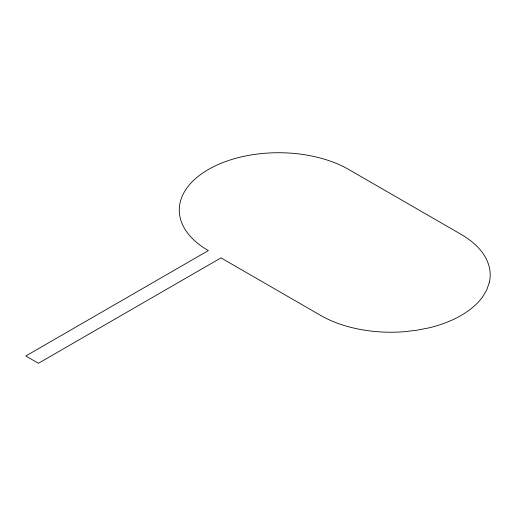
<?xml version="1.0" encoding="UTF-8"?>
<svg xmlns="http://www.w3.org/2000/svg" width="516" height="516" viewBox="0 0 516 516"><rect width="100%" height="100%" fill="white"/><g stroke="black" fill="none" stroke-linecap="round" stroke-linejoin="round"><path stroke-width="0.77" d="M489.349 282.394L486.814 289.747L482.641 296.848A99.298 57.328 0 0 1 428.906 327.873L416.606 330.285L403.867 331.743A99.298 57.328 0 0 1 320.694 315.444L220.99 257.884L38.436 363.277L25.8 355.982L208.354 250.589A99.298 57.328 0 0 1 208.354 169.512A99.298 57.328 0 0 1 348.777 169.512L461.117 234.374A99.298 57.328 0 0 1 489.349 282.394"/></g></svg>
